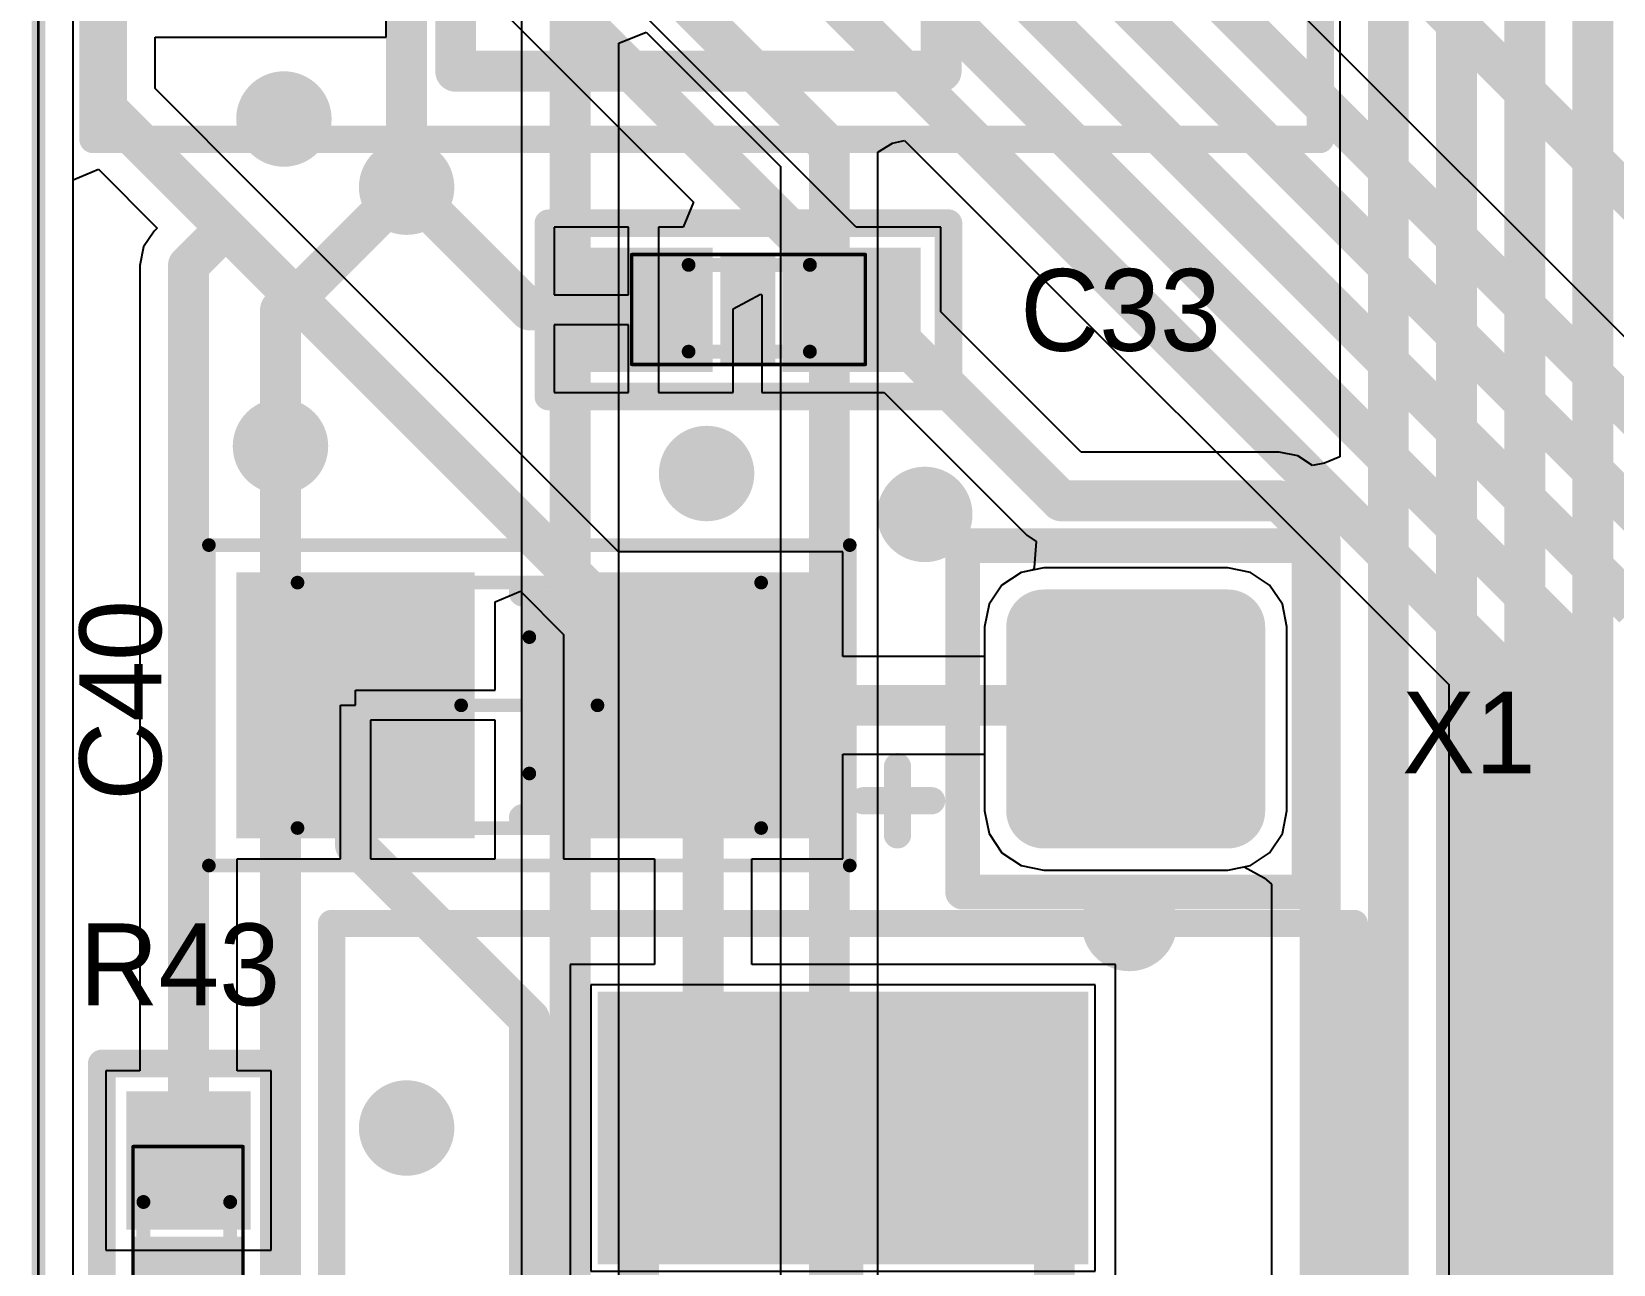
# Model space of a CAD drawing. Header units: millimetres. Extents: x 59 to 152, y 30 to 146.
# Drawn here: x 59.95 to 71.55, y 89.5 to 98.54 of the extents above; entities that cross this region are included whole.
import ezdxf

# ---------------------------------------------------------------- set-up
doc = ezdxf.new("R2010")
doc.units = ezdxf.units.MM
for name, color, linetype in [('BottomLayer', 5, 'Continuous'), ('BottomSolder', 6, 'Continuous'), ('KeepOutLayer', 6, 'Continuous'), ('Mechanical1', 6, 'Continuous'), ('Mechanical13', 56, 'Continuous'), ('Mechanical15', 56, 'Continuous'), ('Mechanical16', 56, 'Continuous'), ('Mechanical6', 56, 'Continuous'), ('MultiLayer', 9, 'Continuous'), ('PadHoleLayer', 156, 'Continuous'), ('TopLayer', 1, 'Continuous'), ('TopOverlay', 2, 'Continuous'), ('TopPaste', 8, 'Continuous'), ('TopSolder', 216, 'Continuous'), ('ViaHoleLayer', 16, 'Continuous')]:
    doc.layers.add(name, color=color, linetype=linetype)

# ---------------------------------------------------------------- blocks, each defined once
blk = doc.blocks.new('C0603_205')
at = {"layer": 'Mechanical16'}
for points, const_width in [([(-0.85, 0.406), (0.864, 0.406)], 0.0254), ([(-0.85, -0.4), (-0.85, 0.406)], 0.0254), ([(-0.432, 0.33), (0.457, 0.33)], 0.102), ([(0.864, -0.4), (0.864, 0.406)], 0.0254), ([(-0.432, -0.306), (0.457, -0.306)], 0.102), ([(-0.85, -0.4), (0.864, -0.4)], 0.0254)]:
    blk.add_lwpolyline(points, dxfattribs=dict(at, const_width=const_width))
for points, const_width in [([(-0.856, 0.406, 1), (-0.844, 0.406, 1)], 0.0127), ([(-0.856, 0.406, 1), (-0.844, 0.406, 1)], 0.0127), ([(-0.457, 0.33, 1), (-0.407, 0.33, 1)], 0.0508), ([(0.432, 0.33, 1), (0.483, 0.33, 1)], 0.0508), ([(0.857, 0.406, 1), (0.87, 0.406, 1)], 0.0127), ([(0.857, 0.406, 1), (0.87, 0.406, 1)], 0.0127), ([(-0.457, -0.306, 1), (-0.407, -0.306, 1)], 0.0508), ([(0.432, -0.306, 1), (0.483, -0.306, 1)], 0.0508), ([(-0.856, -0.4, 1), (-0.844, -0.4, 1)], 0.0127), ([(-0.856, -0.4, 1), (-0.844, -0.4, 1)], 0.0127), ([(0.857, -0.4, 1), (0.87, -0.4, 1)], 0.0127), ([(0.857, -0.4, 1), (0.87, -0.4, 1)], 0.0127)]:
    blk.add_lwpolyline(points, format="xyb", close=True, dxfattribs=dict(at, const_width=const_width))
for points in [[(-0.838, -0.4), (-0.432, -0.4), (-0.838, 0.406), (-0.432, 0.406)], [(0.432, -0.4), (0.838, -0.4), (0.432, 0.406), (0.838, 0.406)]]:
    blk.add_solid(points, dxfattribs=at)
at = {"layer": 'Mechanical6'}
blk.add_solid([(-0.2, -0.4), (0.203, -0.4), (-0.2, 0.406), (0.203, 0.406)], dxfattribs=at)
at = {"layer": 'TopLayer'}
for points in [[(-1.219, -0.406), (-0.305, -0.406), (-1.219, 0.406), (-0.305, 0.406)], [(0.305, -0.406), (1.219, -0.406), (0.305, 0.406), (1.219, 0.406)]]:
    blk.add_solid(points, dxfattribs=at)
at = {"layer": 'TopOverlay', "const_width": 0.203}
for points in [[(-1.46, 0.635), (1.473, 0.635)], [(-1.46, -0.635), (-1.46, 0.635)], [(1.473, -0.635), (1.473, 0.635)], [(-1.46, -0.635), (1.473, -0.635)]]:
    blk.add_lwpolyline(points, dxfattribs=at)
at = {"layer": 'TopOverlay', "const_width": 0.102}
for points in [[(-1.511, 0.635, 1), (-1.41, 0.635, 1)], [(-1.511, 0.635, 1), (-1.41, 0.635, 1)], [(1.422, 0.635, 1), (1.524, 0.635, 1)], [(1.422, 0.635, 1), (1.524, 0.635, 1)], [(-1.511, -0.635, 1), (-1.41, -0.635, 1)], [(-1.511, -0.635, 1), (-1.41, -0.635, 1)], [(1.422, -0.635, 1), (1.524, -0.635, 1)], [(1.422, -0.635, 1), (1.524, -0.635, 1)]]:
    blk.add_lwpolyline(points, format="xyb", close=True, dxfattribs=at)
at = {"layer": 'TopPaste'}
for points in [[(-1.219, -0.406), (-0.305, -0.406), (-1.219, 0.406), (-0.305, 0.406)], [(0.305, -0.406), (1.219, -0.406), (0.305, 0.406), (1.219, 0.406)]]:
    blk.add_solid(points, dxfattribs=at)
at = {"layer": 'TopSolder'}
for points in [[(-1.269, -0.456), (-0.255, -0.456), (-1.269, 0.456), (-0.255, 0.456)], [(0.255, -0.456), (1.269, -0.456), (0.255, 0.456), (1.269, 0.456)]]:
    blk.add_solid(points, dxfattribs=at)
blk = doc.blocks.new('SMD_A_212')
at = {"layer": 'Mechanical13', "const_width": 0.1}
for points in [[(-1.7, 0.9), (-1.7, -0.9)], [(1.7, 0.9), (-1.7, 0.9)], [(1.7, 0.9), (1.7, -0.9)], [(1.7, -0.9), (-1.7, -0.9)]]:
    blk.add_lwpolyline(points, dxfattribs=at)
at = {"layer": 'Mechanical13', "const_width": 0.05}
for points in [[(-1.725, 0.9, 1), (-1.675, 0.9, 1)], [(-1.725, 0.9, 1), (-1.675, 0.9, 1)], [(1.675, 0.9, 1), (1.725, 0.9, 1)], [(1.675, 0.9, 1), (1.725, 0.9, 1)], [(-1.725, -0.9, 1), (-1.675, -0.9, 1)], [(-1.725, -0.9, 1), (-1.675, -0.9, 1)], [(1.675, -0.9, 1), (1.725, -0.9, 1)], [(1.675, -0.9, 1), (1.725, -0.9, 1)]]:
    blk.add_lwpolyline(points, format="xyb", close=True, dxfattribs=at)
at = {"layer": 'Mechanical15', "const_width": 0.1}
for points in [[(-2.35, 1.175), (-2.35, -1.175)], [(2.35, 1.175), (-2.35, 1.175)], [(2.35, 1.175), (2.35, -1.175)], [(0, 0.5), (0, -0.5)], [(0.5, 0), (-0.5, 0)], [(2.35, -1.175), (-2.35, -1.175)]]:
    blk.add_lwpolyline(points, dxfattribs=at)
at = {"layer": 'Mechanical15', "const_width": 0.05}
for points in [[(-2.375, 1.175, 1), (-2.325, 1.175, 1)], [(-2.375, 1.175, 1), (-2.325, 1.175, 1)], [(2.325, 1.175, 1), (2.375, 1.175, 1)], [(2.325, 1.175, 1), (2.375, 1.175, 1)], [(-0.025, 0.5, 1), (0.025, 0.5, 1)], [(-0.525, 0, 1), (-0.475, 0, 1)], [(0.475, 0, 1), (0.525, 0, 1)], [(-0.025, -0.5, 1), (0.025, -0.5, 1)], [(-2.375, -1.175, 1), (-2.325, -1.175, 1)], [(-2.375, -1.175, 1), (-2.325, -1.175, 1)], [(2.325, -1.175, 1), (2.375, -1.175, 1)], [(2.325, -1.175, 1), (2.375, -1.175, 1)]]:
    blk.add_lwpolyline(points, format="xyb", close=True, dxfattribs=at)
at = {"layer": 'TopLayer'}
for points in [[(-0.45, -0.925), (-0.45, 0.925), (-2.1, -0.925), (-2.1, 0.925)], [(2.1, -0.925), (2.1, 0.925), (0.45, -0.925), (0.45, 0.925)]]:
    blk.add_solid(points, dxfattribs=at)
at = {"layer": 'TopOverlay', "const_width": 0.2}
for points in [[(-2.7, 0.95), (-2.7, 0.45)], [(0.05, 0.825), (-0.05, 0.825)], [(-0.05, 0.825), (-0.05, -0.825)], [(-2.45, 0.7), (-2.95, 0.7)], [(0.05, -0.825), (-0.05, -0.825)]]:
    blk.add_lwpolyline(points, dxfattribs=at)
at = {"layer": 'TopOverlay', "const_width": 0.1}
for points in [[(-2.75, 0.95, 1), (-2.65, 0.95, 1)], [(-0.1, 0.825, 1), (0, 0.825, 1)], [(-0.1, 0.825, 1), (0, 0.825, 1)], [(0, 0.825, 1), (0.1, 0.825, 1)], [(-3, 0.7, 1), (-2.9, 0.7, 1)], [(-2.5, 0.7, 1), (-2.4, 0.7, 1)], [(-2.75, 0.45, 1), (-2.65, 0.45, 1)], [(-0.1, -0.825, 1), (0, -0.825, 1)], [(-0.1, -0.825, 1), (0, -0.825, 1)], [(0, -0.825, 1), (0.1, -0.825, 1)]]:
    blk.add_lwpolyline(points, format="xyb", close=True, dxfattribs=at)
at = {"layer": 'TopPaste'}
for points in [[(-0.45, -0.925), (-0.45, 0.925), (-2.1, -0.925), (-2.1, 0.925)], [(2.1, -0.925), (2.1, 0.925), (0.45, -0.925), (0.45, 0.925)]]:
    blk.add_solid(points, dxfattribs=at)
at = {"layer": 'TopSolder'}
for points in [[(-0.4, -0.975), (-0.4, 0.975), (-2.15, -0.975), (-2.15, 0.975)], [(2.15, -0.975), (2.15, 0.975), (0.4, -0.975), (0.4, 0.975)]]:
    blk.add_solid(points, dxfattribs=at)
blk = doc.blocks.new('SOT223_231')
at = {"layer": 'Mechanical1', "const_width": 0.3}
for points in [[(0.8, 5.02), (0.8, 6.72)], [(3.85, 6.72), (0.8, 6.72)], [(3.85, 5.02), (3.85, 6.72)], [(5.55, 5.02), (-0.95, 5.02)], [(-0.95, 1.46), (-0.95, 5.02)], [(5.55, 1.46), (5.55, 5.02)], [(5.55, 1.46), (-0.95, 1.46)], [(-0.37, -0.24), (-0.37, 1.46)], [(0, 1.46), (-0.37, 1.46)], [(0.36, 1.46), (-0.01, 1.46)], [(2.3, 1.46), (0, 1.46)], [(0.36, -0.24), (0.36, 1.46)], [(1.93, -0.24), (1.93, 1.46)], [(2.3, 1.46), (1.93, 1.46)], [(2.66, 1.46), (2.29, 1.46)], [(4.6, 1.46), (2.3, 1.46)], [(2.66, -0.24), (2.66, 1.46)], [(4.23, -0.24), (4.23, 1.46)], [(4.6, 1.46), (4.23, 1.46)], [(4.96, 1.46), (4.59, 1.46)], [(4.96, -0.24), (4.96, 1.46)], [(0.36, -0.24), (-0.37, -0.24)], [(2.66, -0.24), (1.93, -0.24)], [(4.96, -0.24), (4.23, -0.24)]]:
    blk.add_lwpolyline(points, dxfattribs=at)
at = {"layer": 'Mechanical1', "const_width": 0.15}
for points in [[(0.725, 6.72, 1), (0.875, 6.72, 1)], [(0.725, 6.72, 1), (0.875, 6.72, 1)], [(3.775, 6.72, 1), (3.925, 6.72, 1)], [(3.775, 6.72, 1), (3.925, 6.72, 1)], [(-1.025, 5.02, 1), (-0.875, 5.02, 1)], [(-1.025, 5.02, 1), (-0.875, 5.02, 1)], [(0.725, 5.02, 1), (0.875, 5.02, 1)], [(3.775, 5.02, 1), (3.925, 5.02, 1)], [(5.475, 5.02, 1), (5.625, 5.02, 1)], [(5.475, 5.02, 1), (5.625, 5.02, 1)], [(-1.025, 1.46, 1), (-0.875, 1.46, 1)], [(-1.025, 1.46, 1), (-0.875, 1.46, 1)], [(-0.445, 1.46, 1), (-0.295, 1.46, 1)], [(-0.445, 1.46, 1), (-0.295, 1.46, 1)], [(-0.085, 1.46, 1), (0.065, 1.46, 1)], [(-0.075, 1.46, 1), (0.075, 1.46, 1)], [(-0.075, 1.46, 1), (0.075, 1.46, 1)], [(0.285, 1.46, 1), (0.435, 1.46, 1)], [(0.285, 1.46, 1), (0.435, 1.46, 1)], [(1.855, 1.46, 1), (2.005, 1.46, 1)], [(1.855, 1.46, 1), (2.005, 1.46, 1)], [(2.215, 1.46, 1), (2.365, 1.46, 1)], [(2.225, 1.46, 1), (2.375, 1.46, 1)], [(2.225, 1.46, 1), (2.375, 1.46, 1)], [(2.225, 1.46, 1), (2.375, 1.46, 1)], [(2.585, 1.46, 1), (2.735, 1.46, 1)], [(2.585, 1.46, 1), (2.735, 1.46, 1)], [(4.155, 1.46, 1), (4.305, 1.46, 1)], [(4.155, 1.46, 1), (4.305, 1.46, 1)], [(4.515, 1.46, 1), (4.665, 1.46, 1)], [(4.525, 1.46, 1), (4.675, 1.46, 1)], [(4.525, 1.46, 1), (4.675, 1.46, 1)], [(4.885, 1.46, 1), (5.035, 1.46, 1)], [(4.885, 1.46, 1), (5.035, 1.46, 1)], [(5.475, 1.46, 1), (5.625, 1.46, 1)], [(5.475, 1.46, 1), (5.625, 1.46, 1)], [(-0.445, -0.24, 1), (-0.295, -0.24, 1)], [(-0.445, -0.24, 1), (-0.295, -0.24, 1)], [(0.285, -0.24, 1), (0.435, -0.24, 1)], [(0.285, -0.24, 1), (0.435, -0.24, 1)], [(1.855, -0.24, 1), (2.005, -0.24, 1)], [(1.855, -0.24, 1), (2.005, -0.24, 1)], [(2.585, -0.24, 1), (2.735, -0.24, 1)], [(2.585, -0.24, 1), (2.735, -0.24, 1)], [(4.155, -0.24, 1), (4.305, -0.24, 1)], [(4.155, -0.24, 1), (4.305, -0.24, 1)], [(4.885, -0.24, 1), (5.035, -0.24, 1)], [(4.885, -0.24, 1), (5.035, -0.24, 1)]]:
    blk.add_lwpolyline(points, format="xyb", close=True, dxfattribs=at)
at = {"layer": 'TopLayer'}
for points in [[(4.1, 5.3), (4.1, 7.3), (0.5, 5.3), (0.5, 7.3)], [(-0.5, -0.75), (0.5, -0.75), (-0.5, 0.75), (0.5, 0.75)], [(1.8, -0.75), (2.8, -0.75), (1.8, 0.75), (2.8, 0.75)], [(4.1, -0.75), (5.1, -0.75), (4.1, 0.75), (5.1, 0.75)]]:
    blk.add_solid(points, dxfattribs=at)
at = {"layer": 'TopOverlay', "const_width": 0.2}
for points in [[(6.05, 7.8), (-1.45, 7.8)], [(-1.45, -1.2), (-1.45, 7.8)], [(6.05, -1.2), (6.05, 7.8)], [(6.05, -1.2), (-1.45, -1.2)]]:
    blk.add_lwpolyline(points, dxfattribs=at)
at = {"layer": 'TopOverlay', "const_width": 0.1}
for points in [[(-1.5, 7.8, 1), (-1.4, 7.8, 1)], [(-1.5, 7.8, 1), (-1.4, 7.8, 1)], [(6, 7.8, 1), (6.1, 7.8, 1)], [(6, 7.8, 1), (6.1, 7.8, 1)], [(-1.5, -1.2, 1), (-1.4, -1.2, 1)], [(-1.5, -1.2, 1), (-1.4, -1.2, 1)], [(6, -1.2, 1), (6.1, -1.2, 1)], [(6, -1.2, 1), (6.1, -1.2, 1)]]:
    blk.add_lwpolyline(points, format="xyb", close=True, dxfattribs=at)
at = {"layer": 'TopPaste'}
for points in [[(4.1, 5.3), (4.1, 7.3), (0.5, 5.3), (0.5, 7.3)], [(-0.5, -0.75), (0.5, -0.75), (-0.5, 0.75), (0.5, 0.75)], [(1.8, -0.75), (2.8, -0.75), (1.8, 0.75), (2.8, 0.75)], [(4.1, -0.75), (5.1, -0.75), (4.1, 0.75), (5.1, 0.75)]]:
    blk.add_solid(points, dxfattribs=at)
at = {"layer": 'TopSolder'}
for p, q in [((4.15, 7.35), (0.45, 7.35)), ((0.45, 7.35), (0.45, 5.25)), ((4.15, 5.25), (4.15, 7.35)), ((0.45, 5.25), (4.15, 5.25)), ((-0.55, 0.8), (-0.55, -0.8)), ((0.55, 0.8), (-0.55, 0.8)), ((0.55, -0.8), (0.55, 0.8)), ((1.75, 0.8), (1.75, -0.8)), ((2.85, 0.8), (1.75, 0.8)), ((2.85, -0.8), (2.85, 0.8)), ((4.05, 0.8), (4.05, -0.8)), ((5.15, 0.8), (4.05, 0.8)), ((5.15, -0.8), (5.15, 0.8)), ((-0.55, -0.8), (0.55, -0.8)), ((1.75, -0.8), (2.85, -0.8)), ((4.05, -0.8), (5.15, -0.8))]:
    blk.add_line(p, q, dxfattribs=at)
blk = doc.blocks.new('SOT223_232')
at = {"layer": 'Mechanical1', "const_width": 0.3}
for points in [[(0.8, 5.02), (0.8, 6.72)], [(0.8, 6.72), (3.85, 6.72)], [(3.85, 5.02), (3.85, 6.72)], [(-0.95, 5.02), (5.55, 5.02)], [(-0.95, 1.46), (-0.95, 5.02)], [(5.55, 1.46), (5.55, 5.02)], [(-0.95, 1.46), (5.55, 1.46)], [(-0.37, -0.24), (-0.37, 1.46)], [(-0.37, 1.46), (0, 1.46)], [(-0.01, 1.46), (0.36, 1.46)], [(0, 1.46), (2.3, 1.46)], [(0.36, -0.24), (0.36, 1.46)], [(1.93, -0.24), (1.93, 1.46)], [(1.93, 1.46), (2.3, 1.46)], [(2.29, 1.46), (2.66, 1.46)], [(2.3, 1.46), (4.6, 1.46)], [(2.66, -0.24), (2.66, 1.46)], [(4.23, -0.24), (4.23, 1.46)], [(4.23, 1.46), (4.6, 1.46)], [(4.59, 1.46), (4.96, 1.46)], [(4.96, -0.24), (4.96, 1.46)], [(-0.37, -0.24), (0.36, -0.24)], [(1.93, -0.24), (2.66, -0.24)], [(4.23, -0.24), (4.96, -0.24)]]:
    blk.add_lwpolyline(points, dxfattribs=at)
at = {"layer": 'Mechanical1', "const_width": 0.15}
for points in [[(0.725, 6.72, 1), (0.875, 6.72, 1)], [(0.725, 6.72, 1), (0.875, 6.72, 1)], [(3.775, 6.72, 1), (3.925, 6.72, 1)], [(3.775, 6.72, 1), (3.925, 6.72, 1)], [(-1.025, 5.02, 1), (-0.875, 5.02, 1)], [(-1.025, 5.02, 1), (-0.875, 5.02, 1)], [(0.725, 5.02, 1), (0.875, 5.02, 1)], [(3.775, 5.02, 1), (3.925, 5.02, 1)], [(5.475, 5.02, 1), (5.625, 5.02, 1)], [(5.475, 5.02, 1), (5.625, 5.02, 1)], [(-1.025, 1.46, 1), (-0.875, 1.46, 1)], [(-1.025, 1.46, 1), (-0.875, 1.46, 1)], [(-0.445, 1.46, 1), (-0.295, 1.46, 1)], [(-0.445, 1.46, 1), (-0.295, 1.46, 1)], [(-0.085, 1.46, 1), (0.065, 1.46, 1)], [(-0.075, 1.46, 1), (0.075, 1.46, 1)], [(-0.075, 1.46, 1), (0.075, 1.46, 1)], [(0.285, 1.46, 1), (0.435, 1.46, 1)], [(0.285, 1.46, 1), (0.435, 1.46, 1)], [(1.855, 1.46, 1), (2.005, 1.46, 1)], [(1.855, 1.46, 1), (2.005, 1.46, 1)], [(2.215, 1.46, 1), (2.365, 1.46, 1)], [(2.225, 1.46, 1), (2.375, 1.46, 1)], [(2.225, 1.46, 1), (2.375, 1.46, 1)], [(2.225, 1.46, 1), (2.375, 1.46, 1)], [(2.585, 1.46, 1), (2.735, 1.46, 1)], [(2.585, 1.46, 1), (2.735, 1.46, 1)], [(4.155, 1.46, 1), (4.305, 1.46, 1)], [(4.155, 1.46, 1), (4.305, 1.46, 1)], [(4.515, 1.46, 1), (4.665, 1.46, 1)], [(4.525, 1.46, 1), (4.675, 1.46, 1)], [(4.525, 1.46, 1), (4.675, 1.46, 1)], [(4.885, 1.46, 1), (5.035, 1.46, 1)], [(4.885, 1.46, 1), (5.035, 1.46, 1)], [(5.475, 1.46, 1), (5.625, 1.46, 1)], [(5.475, 1.46, 1), (5.625, 1.46, 1)], [(-0.445, -0.24, 1), (-0.295, -0.24, 1)], [(-0.445, -0.24, 1), (-0.295, -0.24, 1)], [(0.285, -0.24, 1), (0.435, -0.24, 1)], [(0.285, -0.24, 1), (0.435, -0.24, 1)], [(1.855, -0.24, 1), (2.005, -0.24, 1)], [(1.855, -0.24, 1), (2.005, -0.24, 1)], [(2.585, -0.24, 1), (2.735, -0.24, 1)], [(2.585, -0.24, 1), (2.735, -0.24, 1)], [(4.155, -0.24, 1), (4.305, -0.24, 1)], [(4.155, -0.24, 1), (4.305, -0.24, 1)], [(4.885, -0.24, 1), (5.035, -0.24, 1)], [(4.885, -0.24, 1), (5.035, -0.24, 1)]]:
    blk.add_lwpolyline(points, format="xyb", close=True, dxfattribs=at)
at = {"layer": 'TopLayer'}
for points in [[(4.1, 5.3), (4.1, 7.3), (0.5, 5.3), (0.5, 7.3)], [(-0.5, -0.75), (0.5, -0.75), (-0.5, 0.75), (0.5, 0.75)], [(1.8, -0.75), (2.8, -0.75), (1.8, 0.75), (2.8, 0.75)], [(4.1, -0.75), (5.1, -0.75), (4.1, 0.75), (5.1, 0.75)]]:
    blk.add_solid(points, dxfattribs=at)
at = {"layer": 'TopOverlay', "const_width": 0.2}
for points in [[(-1.45, 7.8), (6.05, 7.8)], [(-1.45, -1.2), (-1.45, 7.8)], [(6.05, -1.2), (6.05, 7.8)], [(-1.45, -1.2), (6.05, -1.2)]]:
    blk.add_lwpolyline(points, dxfattribs=at)
at = {"layer": 'TopOverlay', "const_width": 0.1}
for points in [[(-1.5, 7.8, 1), (-1.4, 7.8, 1)], [(-1.5, 7.8, 1), (-1.4, 7.8, 1)], [(6, 7.8, 1), (6.1, 7.8, 1)], [(6, 7.8, 1), (6.1, 7.8, 1)], [(-1.5, -1.2, 1), (-1.4, -1.2, 1)], [(-1.5, -1.2, 1), (-1.4, -1.2, 1)], [(6, -1.2, 1), (6.1, -1.2, 1)], [(6, -1.2, 1), (6.1, -1.2, 1)]]:
    blk.add_lwpolyline(points, format="xyb", close=True, dxfattribs=at)
at = {"layer": 'TopPaste'}
for points in [[(4.1, 5.3), (4.1, 7.3), (0.5, 5.3), (0.5, 7.3)], [(-0.5, -0.75), (0.5, -0.75), (-0.5, 0.75), (0.5, 0.75)], [(1.8, -0.75), (2.8, -0.75), (1.8, 0.75), (2.8, 0.75)], [(4.1, -0.75), (5.1, -0.75), (4.1, 0.75), (5.1, 0.75)]]:
    blk.add_solid(points, dxfattribs=at)
at = {"layer": 'TopSolder'}
for p, q in [((4.15, 7.35), (0.45, 7.35)), ((0.45, 7.35), (0.45, 5.25)), ((4.15, 5.25), (4.15, 7.35)), ((0.45, 5.25), (4.15, 5.25)), ((-0.55, 0.8), (-0.55, -0.8)), ((0.55, 0.8), (-0.55, 0.8)), ((0.55, -0.8), (0.55, 0.8)), ((1.75, 0.8), (1.75, -0.8)), ((2.85, 0.8), (1.75, 0.8)), ((2.85, -0.8), (2.85, 0.8)), ((4.05, 0.8), (4.05, -0.8)), ((5.15, 0.8), (4.05, 0.8)), ((5.15, -0.8), (5.15, 0.8)), ((-0.55, -0.8), (0.55, -0.8)), ((1.75, -0.8), (2.85, -0.8)), ((4.05, -0.8), (5.15, -0.8))]:
    blk.add_line(p, q, dxfattribs=at)
blk = doc.blocks.new('R0603_294')
at = {"layer": 'Mechanical16'}
for points, const_width in [([(-0.85, 0.406), (-0.85, -0.4)], 0.0254), ([(-0.85, 0.406), (0.864, 0.406)], 0.0254), ([(-0.432, 0.33), (0.457, 0.33)], 0.102), ([(0.864, 0.406), (0.864, -0.4)], 0.0254), ([(-0.432, -0.306), (0.457, -0.306)], 0.102), ([(-0.85, -0.4), (0.864, -0.4)], 0.0254)]:
    blk.add_lwpolyline(points, dxfattribs=dict(at, const_width=const_width))
for points, const_width in [([(-0.856, 0.406, 1), (-0.844, 0.406, 1)], 0.0127), ([(-0.856, 0.406, 1), (-0.844, 0.406, 1)], 0.0127), ([(-0.457, 0.33, 1), (-0.407, 0.33, 1)], 0.0508), ([(0.432, 0.33, 1), (0.483, 0.33, 1)], 0.0508), ([(0.857, 0.406, 1), (0.87, 0.406, 1)], 0.0127), ([(0.857, 0.406, 1), (0.87, 0.406, 1)], 0.0127), ([(-0.457, -0.306, 1), (-0.407, -0.306, 1)], 0.0508), ([(0.432, -0.306, 1), (0.483, -0.306, 1)], 0.0508), ([(-0.856, -0.4, 1), (-0.844, -0.4, 1)], 0.0127), ([(-0.856, -0.4, 1), (-0.844, -0.4, 1)], 0.0127), ([(0.857, -0.4, 1), (0.87, -0.4, 1)], 0.0127), ([(0.857, -0.4, 1), (0.87, -0.4, 1)], 0.0127)]:
    blk.add_lwpolyline(points, format="xyb", close=True, dxfattribs=dict(at, const_width=const_width))
for points in [[(-0.838, -0.4), (-0.431, -0.4), (-0.838, 0.406), (-0.431, 0.406)], [(0.432, -0.4), (0.839, -0.4), (0.432, 0.406), (0.839, 0.406)]]:
    blk.add_solid(points, dxfattribs=at)
at = {"layer": 'Mechanical6'}
blk.add_solid([(-0.2, -0.4), (0.203, -0.4), (-0.2, 0.406), (0.203, 0.406)], dxfattribs=at)
at = {"layer": 'TopLayer'}
for points in [[(-1.219, -0.406), (-0.305, -0.406), (-1.219, 0.406), (-0.305, 0.406)], [(0.305, -0.406), (1.219, -0.406), (0.305, 0.406), (1.219, 0.406)]]:
    blk.add_solid(points, dxfattribs=at)
at = {"layer": 'TopOverlay', "const_width": 0.203}
for points in [[(-1.46, 0.635), (-1.46, -0.635)], [(-1.46, 0.635), (1.473, 0.635)], [(1.473, 0.635), (1.473, -0.635)], [(-1.46, -0.635), (1.473, -0.635)]]:
    blk.add_lwpolyline(points, dxfattribs=at)
at = {"layer": 'TopOverlay', "const_width": 0.102}
for points in [[(-1.511, 0.635, 1), (-1.41, 0.635, 1)], [(-1.511, 0.635, 1), (-1.41, 0.635, 1)], [(1.422, 0.635, 1), (1.524, 0.635, 1)], [(1.422, 0.635, 1), (1.524, 0.635, 1)], [(-1.511, -0.635, 1), (-1.41, -0.635, 1)], [(-1.511, -0.635, 1), (-1.41, -0.635, 1)], [(1.422, -0.635, 1), (1.524, -0.635, 1)], [(1.422, -0.635, 1), (1.524, -0.635, 1)]]:
    blk.add_lwpolyline(points, format="xyb", close=True, dxfattribs=at)
at = {"layer": 'TopPaste'}
for points in [[(-1.219, -0.406), (-0.305, -0.406), (-1.219, 0.406), (-0.305, 0.406)], [(0.305, -0.406), (1.219, -0.406), (0.305, 0.406), (1.219, 0.406)]]:
    blk.add_solid(points, dxfattribs=at)
at = {"layer": 'TopSolder'}
for points in [[(-1.269, -0.456), (-0.255, -0.456), (-1.269, 0.456), (-0.255, 0.456)], [(0.255, -0.456), (1.269, -0.456), (0.255, 0.456), (1.269, 0.456)]]:
    blk.add_solid(points, dxfattribs=at)
blk = doc.blocks.new('P___H______1_1_TH_P_____2_54___321')
at = {"layer": 'BottomLayer', "const_width": 0.225}
for points in [[(-0.787, 0.675, 1), (-0.563, 0.675, 1)], [(0.563, 0.675, 1), (0.787, 0.675, 1)], [(-0.787, -0.675, 1), (-0.563, -0.675, 1)], [(0.563, -0.675, 1), (0.787, -0.675, 1)]]:
    blk.add_lwpolyline(points, format="xyb", close=True, dxfattribs=at)
at = {"layer": 'BottomLayer'}
for points in [[(-0.675, -0.9), (0.675, -0.9), (-0.675, 0.9), (0.675, 0.9)], [(-0.9, -0.675), (0.9, -0.675), (-0.9, 0.675), (0.9, 0.675)]]:
    blk.add_solid(points, dxfattribs=at)
at = {"layer": 'BottomSolder', "const_width": 0.275}
for points in [[(-0.812, 0.675, 1), (-0.538, 0.675, 1)], [(0.538, 0.675, 1), (0.812, 0.675, 1)], [(-0.812, -0.675, 1), (-0.538, -0.675, 1)], [(0.538, -0.675, 1), (0.812, -0.675, 1)]]:
    blk.add_lwpolyline(points, format="xyb", close=True, dxfattribs=at)
at = {"layer": 'BottomSolder'}
for points in [[(-0.675, -0.95), (0.675, -0.95), (-0.675, 0.95), (0.675, 0.95)], [(-0.95, -0.675), (0.95, -0.675), (-0.95, 0.675), (0.95, 0.675)]]:
    blk.add_solid(points, dxfattribs=at)
at = {"layer": 'Mechanical1', "const_width": 0.2}
for points in [[(-1.27, 1.27), (1.27, 1.27)], [(-1.27, -1.27), (-1.27, 1.27)], [(1.27, -1.27), (1.27, 1.27)], [(-1.27, -1.27), (1.27, -1.27)]]:
    blk.add_lwpolyline(points, dxfattribs=at)
at = {"layer": 'Mechanical1', "const_width": 0.1}
for points in [[(-1.32, 1.27, 1), (-1.22, 1.27, 1)], [(-1.32, 1.27, 1), (-1.22, 1.27, 1)], [(1.22, 1.27, 1), (1.32, 1.27, 1)], [(1.22, 1.27, 1), (1.32, 1.27, 1)], [(-1.32, -1.27, 1), (-1.22, -1.27, 1)], [(-1.32, -1.27, 1), (-1.22, -1.27, 1)], [(1.22, -1.27, 1), (1.32, -1.27, 1)], [(1.22, -1.27, 1), (1.32, -1.27, 1)]]:
    blk.add_lwpolyline(points, format="xyb", close=True, dxfattribs=at)
at = {"layer": 'MultiLayer', "const_width": 0.225}
for points in [[(-0.787, 0.675, 1), (-0.563, 0.675, 1)], [(0.563, 0.675, 1), (0.787, 0.675, 1)], [(-0.787, -0.675, 1), (-0.563, -0.675, 1)], [(0.563, -0.675, 1), (0.787, -0.675, 1)]]:
    blk.add_lwpolyline(points, format="xyb", close=True, dxfattribs=at)
at = {"layer": 'MultiLayer'}
for points in [[(-0.675, -0.9), (0.675, -0.9), (-0.675, 0.9), (0.675, 0.9)], [(-0.9, -0.675), (0.9, -0.675), (-0.9, 0.675), (0.9, 0.675)]]:
    blk.add_solid(points, dxfattribs=at)
at = {"layer": 'PadHoleLayer', "const_width": 0.5}
blk.add_lwpolyline([(-0.25, 0, 1), (0.25, 0, 1)], format="xyb", close=True, dxfattribs=at)
at = {"layer": 'TopLayer', "const_width": 0.225}
for points in [[(-0.787, 0.675, 1), (-0.563, 0.675, 1)], [(0.563, 0.675, 1), (0.787, 0.675, 1)], [(-0.787, -0.675, 1), (-0.563, -0.675, 1)], [(0.563, -0.675, 1), (0.787, -0.675, 1)]]:
    blk.add_lwpolyline(points, format="xyb", close=True, dxfattribs=at)
at = {"layer": 'TopLayer'}
for points in [[(-0.675, -0.9), (0.675, -0.9), (-0.675, 0.9), (0.675, 0.9)], [(-0.9, -0.675), (0.9, -0.675), (-0.9, 0.675), (0.9, 0.675)]]:
    blk.add_solid(points, dxfattribs=at)
at = {"layer": 'TopOverlay', "const_width": 0.254}
for points in [[(-1.27, 1.27), (1.27, 1.27)], [(-1.27, -1.27), (-1.27, 1.27)], [(-1.27, 1.27), (1.27, 1.27)], [(1.27, -1.27), (1.27, 1.27)], [(-1.27, -1.27), (1.27, -1.27)]]:
    blk.add_lwpolyline(points, dxfattribs=at)
at = {"layer": 'TopOverlay', "const_width": 0.127}
for points in [[(-1.333, 1.27, 1), (-1.206, 1.27, 1)], [(-1.333, 1.27, 1), (-1.206, 1.27, 1)], [(-1.333, 1.27, 1), (-1.206, 1.27, 1)], [(1.206, 1.27, 1), (1.333, 1.27, 1)], [(1.206, 1.27, 1), (1.333, 1.27, 1)], [(1.206, 1.27, 1), (1.333, 1.27, 1)], [(-1.333, -1.27, 1), (-1.206, -1.27, 1)], [(-1.333, -1.27, 1), (-1.206, -1.27, 1)], [(1.206, -1.27, 1), (1.333, -1.27, 1)], [(1.206, -1.27, 1), (1.333, -1.27, 1)]]:
    blk.add_lwpolyline(points, format="xyb", close=True, dxfattribs=at)
at = {"layer": 'TopSolder', "const_width": 0.275}
for points in [[(-0.812, 0.675, 1), (-0.538, 0.675, 1)], [(0.538, 0.675, 1), (0.812, 0.675, 1)], [(-0.812, -0.675, 1), (-0.538, -0.675, 1)], [(0.538, -0.675, 1), (0.812, -0.675, 1)]]:
    blk.add_lwpolyline(points, format="xyb", close=True, dxfattribs=at)
at = {"layer": 'TopSolder'}
for points in [[(-0.675, -0.95), (0.675, -0.95), (-0.675, 0.95), (0.675, 0.95)], [(-0.95, -0.675), (0.95, -0.675), (-0.95, 0.675), (0.95, 0.675)]]:
    blk.add_solid(points, dxfattribs=at)

msp = doc.modelspace()

# ---------------------------------------------------------------- linework, layer by layer
at = {"layer": 'BottomLayer'}
for p, q in [((60.255, 47.912), (60.255, 132.1)), ((63.543, 114.883), (63.543, 53.163)), ((72.952, 94.981), (67.557, 100.376)), ((64.257, 98.456), (64.457, 98.538)), ((64.457, 98.538), (65.443, 97.552)), ((64.257, 53.163), (64.257, 98.456)), ((66.157, 97.656), (66.263, 97.724)), ((66.263, 97.724), (66.352, 97.743)), ((66.352, 97.743), (70.343, 93.752)), ((66.157, 78.894), (66.157, 97.656)), ((65.443, 97.552), (65.443, 87.446)), ((67.206, 94.575), (67.066, 94.481)), ((67.372, 94.608), (67.206, 94.575)), ((68.722, 94.608), (67.372, 94.608)), ((68.888, 94.575), (68.722, 94.608)), ((69.029, 94.481), (68.888, 94.575)), ((67.066, 94.481), (66.972, 94.341)), ((69.123, 94.341), (69.029, 94.481)), ((66.972, 94.341), (66.939, 94.175)), ((69.156, 94.175), (69.123, 94.341)), ((66.939, 94.175), (66.939, 92.825)), ((69.156, 92.825), (69.156, 94.175)), ((70.343, 93.752), (70.343, 78.393)), ((66.939, 92.825), (66.972, 92.659)), ((69.123, 92.659), (69.156, 92.825)), ((66.972, 92.659), (67.066, 92.519)), ((69.029, 92.519), (69.123, 92.659)), ((67.066, 92.519), (67.206, 92.425)), ((68.888, 92.425), (69.029, 92.519)), ((67.206, 92.425), (67.372, 92.392)), ((67.372, 92.392), (68.722, 92.392)), ((68.722, 92.392), (68.888, 92.425))]:
    msp.add_line(p, q, dxfattribs=at)
at = {"layer": 'BottomLayer', "const_width": 0.3}
for points in [[(63.9, 52.8), (63.9, 123)], [(62.7, 97.4), (62.7, 103.8)], [(67.8, 101.2), (73.4, 95.6)], [(67.2, 100.228), (72.7, 94.728)], [(66.7, 100.021), (72.2, 94.521)], [(66.2, 99.814), (71.7, 94.314)], [(65.7, 99.607), (71.2, 94.107)], [(65.2, 99.4), (70.7, 93.9)], [(64.6, 98.9), (65.8, 97.7)], [(65.8, 73.9), (65.8, 97.7)], [(61.8, 96.5), (62.7, 97.4)], [(61.775, 96.5), (61.8, 96.5)], [(61.775, 95.5), (61.775, 96.5)], [(61.775, 67.675), (61.775, 95.5)], [(71.2, 78.6), (71.2, 94.107)], [(70.7, 78.393), (70.7, 93.9)]]:
    msp.add_lwpolyline(points, dxfattribs=at)
at = {"layer": 'BottomLayer'}
for points, const_width in [([(61.65, 97.9, 1), (61.95, 97.9, 1)], 0.3), ([(65.725, 97.7, 1), (65.875, 97.7, 1)], 0.15), ([(65.725, 97.7, 1), (65.875, 97.7, 1)], 0.15), ([(62.55, 97.4, 1), (62.85, 97.4, 1)], 0.3), ([(62.625, 97.4, 1), (62.775, 97.4, 1)], 0.15), ([(62.625, 97.4, 1), (62.775, 97.4, 1)], 0.15), ([(61.7, 96.5, 1), (61.85, 96.5, 1)], 0.15), ([(61.7, 96.5, 1), (61.85, 96.5, 1)], 0.15), ([(61.725, 96.5, 1), (61.875, 96.5, 1)], 0.15), ([(61.725, 96.5, 1), (61.875, 96.5, 1)], 0.15), ([(61.625, 95.5, 1), (61.925, 95.5, 1)], 0.3), ([(61.7, 95.5, 1), (61.85, 95.5, 1)], 0.15), ([(61.7, 95.5, 1), (61.85, 95.5, 1)], 0.15), ([(64.75, 95.3, 1), (65.05, 95.3, 1)], 0.3), ([(66.35, 95, 1), (66.65, 95, 1)], 0.3), ([(71.125, 94.107, 1), (71.275, 94.107, 1)], 0.15), ([(71.125, 94.107, 1), (71.275, 94.107, 1)], 0.15), ([(70.625, 93.9, 1), (70.775, 93.9, 1)], 0.15), ([(70.625, 93.9, 1), (70.775, 93.9, 1)], 0.15), ([(67.85, 92, 1), (68.15, 92, 1)], 0.3), ([(62.55, 90.5, 1), (62.85, 90.5, 1)], 0.3)]:
    msp.add_lwpolyline(points, format="xyb", close=True, dxfattribs=dict(at, const_width=const_width))
at = {"layer": 'BottomSolder', "const_width": 0.35}
for points in [[(61.625, 97.9, 1), (61.975, 97.9, 1)], [(62.525, 97.4, 1), (62.875, 97.4, 1)], [(61.6, 95.5, 1), (61.95, 95.5, 1)], [(64.725, 95.3, 1), (65.075, 95.3, 1)], [(66.325, 95, 1), (66.675, 95, 1)], [(67.825, 92, 1), (68.175, 92, 1)], [(62.525, 90.5, 1), (62.875, 90.5, 1)]]:
    msp.add_lwpolyline(points, format="xyb", close=True, dxfattribs=at)
at = {"layer": 'KeepOutLayer', "const_width": 0.1}
msp.add_lwpolyline([(60, 40), (60, 140)], dxfattribs=at)
at = {"layer": 'Mechanical1', "const_width": 0.02}
msp.add_lwpolyline([(60, 40), (60, 140)], dxfattribs=at)
at = {"layer": 'MultiLayer', "const_width": 0.3}
for points in [[(61.65, 97.9, 1), (61.95, 97.9, 1)], [(62.55, 97.4, 1), (62.85, 97.4, 1)], [(61.625, 95.5, 1), (61.925, 95.5, 1)], [(64.75, 95.3, 1), (65.05, 95.3, 1)], [(66.35, 95, 1), (66.65, 95, 1)], [(67.85, 92, 1), (68.15, 92, 1)], [(62.55, 90.5, 1), (62.85, 90.5, 1)]]:
    msp.add_lwpolyline(points, format="xyb", close=True, dxfattribs=at)
at = {"layer": 'TopLayer'}
for p, q in [((65.998, 97.106), (63.652, 99.452)), ((69.543, 99.061), (69.543, 95.423)), ((62.55, 98.5), (62.55, 98.843)), ((63.252, 98.843), (64.804, 97.291)), ((60.857, 98.123), (60.857, 98.5)), ((60.857, 98.5), (62.55, 98.5)), ((61.627, 97.352), (60.857, 98.123)), ((60.255, 97.454), (60.44, 97.531)), ((60.255, 77.797), (60.255, 97.454)), ((60.44, 97.531), (60.87, 97.1)), ((64.255, 94.725), (61.627, 97.352)), ((64.804, 97.291), (64.728, 97.106)), ((60.87, 97.1), (60.848, 97.077)), ((64.328, 97.106), (63.781, 97.106)), ((63.781, 97.106), (63.781, 96.61)), ((64.328, 96.61), (64.328, 97.106)), ((64.728, 97.106), (64.548, 97.106)), ((64.548, 97.106), (64.548, 96.5)), ((66.619, 97.106), (65.998, 97.106)), ((66.619, 96.485), (66.619, 97.106)), ((60.848, 97.077), (60.77, 96.962)), ((60.77, 96.962), (60.743, 96.825)), ((60.743, 96.825), (60.743, 90.919)), ((63.781, 96.61), (64.328, 96.61)), ((65.095, 96.509), (65.295, 96.616)), ((65.295, 96.616), (65.305, 96.609)), ((65.305, 96.609), (65.305, 95.894)), ((64.548, 96.5), (64.548, 95.894)), ((65.095, 95.894), (65.095, 96.509)), ((67.648, 95.457), (66.619, 96.485)), ((64.328, 96.39), (63.781, 96.39)), ((63.781, 96.39), (63.781, 95.894)), ((64.328, 95.894), (64.328, 96.39)), ((63.781, 95.894), (64.328, 95.894)), ((64.548, 95.894), (65.095, 95.894)), ((65.305, 95.894), (66.202, 95.894)), ((66.202, 95.894), (67.248, 94.848)), ((69.1, 95.457), (67.648, 95.457)), ((69.237, 95.43), (69.1, 95.457)), ((69.343, 95.358), (69.237, 95.43)), ((69.431, 95.376), (69.343, 95.358)), ((69.543, 95.423), (69.431, 95.376)), ((67.248, 94.848), (67.317, 94.801)), ((67.317, 94.801), (67.303, 94.611)), ((65.9, 94.725), (64.255, 94.725)), ((65.9, 93.957), (65.9, 94.725)), ((67.206, 94.575), (67.066, 94.481)), ((67.296, 94.593), (67.206, 94.575)), ((67.303, 94.611), (67.296, 94.593)), ((63.35, 94.359), (63.535, 94.436)), ((63.535, 94.436), (63.85, 94.12)), ((67.066, 94.481), (66.972, 94.341)), ((63.35, 93.71), (63.35, 94.359)), ((66.972, 94.341), (66.939, 94.175)), ((63.85, 94.12), (63.85, 92.475)), ((66.939, 94.175), (66.939, 93.957)), ((66.939, 93.957), (65.9, 93.957)), ((62.325, 93.6), (62.325, 93.71)), ((62.325, 93.71), (63.35, 93.71)), ((62.215, 92.475), (62.215, 93.6)), ((62.215, 93.6), (62.325, 93.6)), ((63.35, 93.49), (62.435, 93.49)), ((62.435, 93.49), (62.435, 92.475)), ((63.35, 92.475), (63.35, 93.49)), ((65.9, 92.475), (65.9, 93.243)), ((65.9, 93.243), (66.939, 93.243)), ((66.939, 93.243), (66.939, 92.825)), ((66.939, 92.825), (66.972, 92.659)), ((66.972, 92.659), (67.066, 92.519)), ((61.457, 90.919), (61.457, 92.475)), ((61.457, 92.475), (62.215, 92.475)), ((62.435, 92.475), (63.35, 92.475)), ((63.85, 92.475), (64.518, 92.475)), ((64.518, 92.475), (64.518, 91.7)), ((65.232, 91.7), (65.232, 92.475)), ((65.232, 92.475), (65.9, 92.475)), ((67.066, 92.519), (67.206, 92.425)), ((67.206, 92.425), (67.372, 92.392)), ((67.372, 92.392), (68.722, 92.392)), ((68.722, 92.392), (68.843, 92.416)), ((68.843, 92.416), (68.988, 92.336)), ((68.988, 92.336), (69.043, 92.288)), ((69.043, 92.288), (69.043, 88.948)), ((64.518, 91.7), (63.9, 91.7)), ((63.9, 91.7), (63.9, 89.3)), ((67.9, 91.7), (65.232, 91.7)), ((67.9, 89.3), (67.9, 91.7)), ((60.743, 90.919), (60.494, 90.919)), ((60.494, 90.919), (60.494, 89.605)), ((61.706, 90.919), (61.457, 90.919)), ((61.706, 89.605), (61.706, 90.919)), ((60.494, 89.605), (61.706, 89.605))]:
    msp.add_line(p, q, dxfattribs=at)
at = {"layer": 'TopLayer', "const_width": 0.3}
for points in [[(69.9, 74.865), (69.9, 107.3)], [(70.4, 74.658), (70.4, 103.814)], [(70.9, 74.451), (70.9, 103.607)], [(71.4, 74.244), (71.4, 103.4)], [(60.5, 97.975), (60.5, 99.845)], [(63.4, 99.2), (67.5, 95.1)], [(60.5, 97.975), (61.375, 97.1)], [(62.7, 97.4), (63.6, 96.5)], [(61.1, 96.825), (61.375, 97.1)], [(61.375, 97.1), (64.875, 93.6)], [(61.1, 90.262), (61.1, 96.825)], [(63.6, 96.5), (64.438, 96.5)], [(61.775, 94.15), (61.775, 95.5)], [(67.5, 95.1), (69.1, 95.1)], [(69.1, 95.1), (69.4, 94.8)], [(69.4, 88.8), (69.4, 94.8)], [(61.775, 94.15), (62.325, 93.6)], [(62.325, 92.575), (62.325, 93.6)], [(64.875, 91.075), (64.875, 93.6)], [(64.875, 93.6), (67.947, 93.6)], [(67.947, 93.6), (68.047, 93.5)], [(62.325, 92.575), (63.6, 91.3)], [(63.6, 84.2), (63.6, 91.3)], [(64.3, 90.5), (64.875, 91.075)], [(65.9, 86.9), (65.9, 90.5)]]:
    msp.add_lwpolyline(points, dxfattribs=at)
at = {"layer": 'TopLayer'}
for points, const_width in [([(61.65, 97.9, 1), (61.95, 97.9, 1)], 0.3), ([(60.425, 97.975, 1), (60.575, 97.975, 1)], 0.15), ([(60.425, 97.975, 1), (60.575, 97.975, 1)], 0.15), ([(62.55, 97.4, 1), (62.85, 97.4, 1)], 0.3), ([(62.625, 97.4, 1), (62.775, 97.4, 1)], 0.15), ([(61.3, 97.1, 1), (61.45, 97.1, 1)], 0.15), ([(61.3, 97.1, 1), (61.45, 97.1, 1)], 0.15), ([(61.3, 97.1, 1), (61.45, 97.1, 1)], 0.15), ([(61.025, 96.825, 1), (61.175, 96.825, 1)], 0.15), ([(61.025, 96.825, 1), (61.175, 96.825, 1)], 0.15), ([(63.525, 96.5, 1), (63.675, 96.5, 1)], 0.15), ([(63.525, 96.5, 1), (63.675, 96.5, 1)], 0.15), ([(64.363, 96.5, 1), (64.513, 96.5, 1)], 0.15), ([(61.625, 95.5, 1), (61.925, 95.5, 1)], 0.3), ([(61.7, 95.5, 1), (61.85, 95.5, 1)], 0.15), ([(64.75, 95.3, 1), (65.05, 95.3, 1)], 0.3), ([(66.35, 95, 1), (66.65, 95, 1)], 0.3), ([(67.425, 95.1, 1), (67.575, 95.1, 1)], 0.15), ([(67.425, 95.1, 1), (67.575, 95.1, 1)], 0.15), ([(69.025, 95.1, 1), (69.175, 95.1, 1)], 0.15), ([(69.025, 95.1, 1), (69.175, 95.1, 1)], 0.15), ([(69.325, 94.8, 1), (69.475, 94.8, 1)], 0.15), ([(69.325, 94.8, 1), (69.475, 94.8, 1)], 0.15), ([(61.7, 94.15, 1), (61.85, 94.15, 1)], 0.15), ([(61.7, 94.15, 1), (61.85, 94.15, 1)], 0.15), ([(62.25, 93.6, 1), (62.4, 93.6, 1)], 0.15), ([(62.25, 93.6, 1), (62.4, 93.6, 1)], 0.15), ([(64.8, 93.6, 1), (64.95, 93.6, 1)], 0.15), ([(64.8, 93.6, 1), (64.95, 93.6, 1)], 0.15), ([(64.8, 93.6, 1), (64.95, 93.6, 1)], 0.15), ([(67.872, 93.6, 1), (68.022, 93.6, 1)], 0.15), ([(67.872, 93.6, 1), (68.022, 93.6, 1)], 0.15), ([(67.972, 93.5, 1), (68.122, 93.5, 1)], 0.15), ([(62.25, 92.575, 1), (62.4, 92.575, 1)], 0.15), ([(62.25, 92.575, 1), (62.4, 92.575, 1)], 0.15), ([(67.85, 92, 1), (68.15, 92, 1)], 0.3), ([(63.525, 91.3, 1), (63.675, 91.3, 1)], 0.15), ([(63.525, 91.3, 1), (63.675, 91.3, 1)], 0.15), ([(64.8, 91.075, 1), (64.95, 91.075, 1)], 0.15), ([(64.8, 91.075, 1), (64.95, 91.075, 1)], 0.15), ([(62.55, 90.5, 1), (62.85, 90.5, 1)], 0.3), ([(64.225, 90.5, 1), (64.375, 90.5, 1)], 0.15), ([(65.825, 90.5, 1), (65.975, 90.5, 1)], 0.15), ([(61.025, 90.262, 1), (61.175, 90.262, 1)], 0.15)]:
    msp.add_lwpolyline(points, format="xyb", close=True, dxfattribs=dict(at, const_width=const_width))
at = {"layer": 'TopSolder', "const_width": 0.35}
for points in [[(61.625, 97.9, 1), (61.975, 97.9, 1)], [(62.525, 97.4, 1), (62.875, 97.4, 1)], [(61.6, 95.5, 1), (61.95, 95.5, 1)], [(64.725, 95.3, 1), (65.075, 95.3, 1)], [(66.325, 95, 1), (66.675, 95, 1)], [(67.825, 92, 1), (68.175, 92, 1)], [(62.525, 90.5, 1), (62.875, 90.5, 1)]]:
    msp.add_lwpolyline(points, format="xyb", close=True, dxfattribs=at)
at = {"layer": 'ViaHoleLayer', "const_width": 0.15}
for points in [[(61.725, 97.9, 1), (61.875, 97.9, 1)], [(62.625, 97.4, 1), (62.775, 97.4, 1)], [(61.7, 95.5, 1), (61.85, 95.5, 1)], [(64.825, 95.3, 1), (64.975, 95.3, 1)], [(66.425, 95, 1), (66.575, 95, 1)], [(67.925, 92, 1), (68.075, 92, 1)], [(62.625, 90.5, 1), (62.775, 90.5, 1)]]:
    msp.add_lwpolyline(points, format="xyb", close=True, dxfattribs=at)

# ---------------------------------------------------------------- block references
for name, p, rotation in [('SOT223_231', (61.6, 103.8), 270), ('C0603_205', (65.2, 96.5), 360), ('SMD_A_212', (63.6, 93.6), 180), ('R0603_294', (61.1, 89.5), 90)]:
    msp.add_blockref(name, p, dxfattribs=dict(rotation=rotation))
for name, p in [('P___H______1_1_TH_P_____2_54___321', (68.047, 93.5)), ('SOT223_232', (63.6, 84.2))]:
    msp.add_blockref(name, p)

# ---------------------------------------------------------------- texts
at = {"layer": 'TopOverlay'}
for s, p in [('C33', (67.2, 96.2)), ('X1', (70, 93.1)), ('R43', (60.3, 91.4))]:
    msp.add_text(s, height=0.6, dxfattribs=at).set_placement(p)
msp.add_text('C40', height=0.6, rotation=90, dxfattribs=at).set_placement((60.9, 92.9))

doc.saveas('drawing.dxf')
